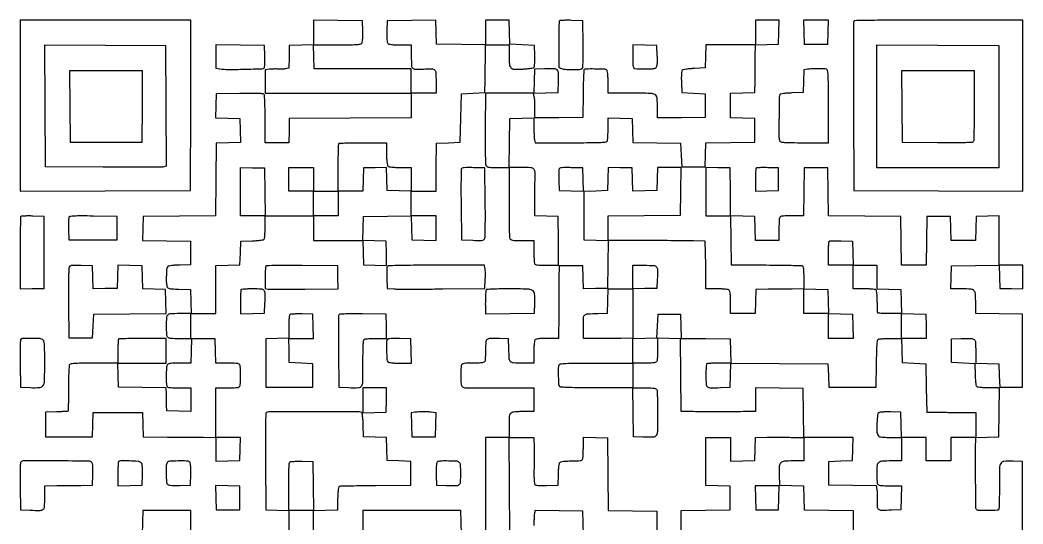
# Model space of a CAD drawing. Extents: x 179 to 1071, y 112 to 1107.
# Drawn here: x 179 to 1071, y 659 to 1107 of the extents above; entities that cross this region are included whole.
import ezdxf

# ---------------------------------------------------------------- set-up
doc = ezdxf.new("R2010")
doc.units = 0

msp = doc.modelspace()

# ---------------------------------------------------------------- linework, layer by layer
for points in [[(179, 1030.993714), (179, 954.987428), (254.75, 955.243714), (330.5, 955.5), (330.756286, 1031.25), (331.012572, 1107), (255.006286, 1107), (179, 1107)], [(876.216168, 1096.25), (876.5, 1085.5), (887, 1085.5), (897.5, 1085.5), (897.783832, 1096.25), (898.067663, 1107), (887, 1107), (875.932337, 1107)], [(223.235953, 1030.25), (223.5, 998.5), (255.5, 998.5), (287.5, 998.5), (287.764047, 1030.25), (288.028094, 1062), (255.5, 1062), (222.971906, 1062)], [(396.769888, 954.25), (397.039775, 933), (386.019888, 933), (375, 933), (375, 954.533832), (375, 976.067663), (385.75, 975.783832), (396.5, 975.5)], [(897.783492, 856.783492), (898.066984, 846.066984), (908.783492, 845.783492), (919.5, 845.5), (919.783832, 834.75), (920.067663, 824), (909.033832, 824), (898, 824), (898, 835), (898, 846), (887, 846), (876, 846), (876, 857.033832), (876, 868.067663), (886.75, 867.783832), (897.5, 867.5)], [(484, 768.965017), (484, 757.930034), (494.25, 758.215017), (504.5, 758.5), (504.783832, 769.25), (505.067663, 780), (494.533832, 780), (484, 780)], [(353.215822, 682.284178), (353.5, 671.5), (364, 671.5), (374.5, 671.5), (374.5, 682), (374.5, 692.5), (363.715822, 692.784178), (352.931643, 693.068357)], [(833.216168, 682.25), (833.5, 671.5), (843.5, 671.5), (853.5, 671.5), (853.783832, 682.25), (854.067663, 693), (843.5, 693), (832.932337, 693)]]:
    msp.add_lwpolyline(points, close=True)
for points in [[(440, 1096.053334), (440, 1085.067663), (429.25, 1084.783832), (418.5, 1084.5), (418.215811, 1074.321946), (417.931622, 1064.143892), (415.215811, 1063.642648, -0.026904), (413.894043, 1063.47157, -0.011663), (412.12277, 1063.380101, -0.011502), (410.23028, 1063.370134, -0.014987), (408.5, 1063.452745, 0.01596), (406.696239, 1063.535346, 0.009864), (404.573438, 1063.522861, 0.00989), (402.474578, 1063.427531, 0.017493), (400.75, 1063.254235), (397, 1062.744384), (397, 1052.372192), (397, 1042), (462, 1042), (527, 1042), (527, 1031.008612), (527, 1020.017225), (472.75, 1019.758612), (418.5, 1019.5), (418.216168, 1008.75), (417.932337, 998), (407.466168, 998), (397, 998), (396.984687, 1018.75, 0.003624), (396.920445, 1026.794267, 0.005518), (396.73694, 1033.777994, 0.002226), (396.487757, 1039.741765, 0.130565), (396.162796, 1040.77083, 0.230932), (395.095412, 1041.427241, 0.012869), (391.091209, 1041.714887, 0.012029), (384.928451, 1041.849994, 0.002701), (374.428109, 1041.77083), (353.5, 1041.5), (353.216515, 1030.784171), (352.93303, 1020.068343), (363.716515, 1019.784171), (374.5, 1019.5), (374.783485, 1008.784171), (375.06697, 998.068343), (364.283485, 997.784171), (353.5, 997.5), (353.236165, 965.263835), (352.97233, 933.02767), (320.736165, 932.763835), (288.5, 932.5), (288.216371, 921.769986), (287.932742, 911.039971), (309.216371, 910.769986), (330.5, 910.5), (330.5, 900), (330.5, 889.5), (321.054124, 889.209882, 0.009679), (317.346001, 889.024093, 0.013265), (314.020329, 888.704018, 0.009997), (311.288784, 888.312199, 0.133347), (310.373712, 887.89519, 0.200937), (309.513625, 886.249066, 0.010887), (309.13607, 880.274786, 0.017363), (309.096368, 874.275266, 0.054329), (309.64524, 870.28388, 0.138969), (310.357275, 869.044245, 0.136799), (311.617962, 868.353332, 0.046209), (314.098216, 868.011195, 0.004192), (320.349905, 867.78388), (330.5, 867.5), (330.783832, 856.75), (331.067663, 846), (320.650463, 846, 0.011662), (312.778173, 845.816363, 0.179701), (310.324435, 844.772417, 0.191928), (309.229013, 842.406997, 0.013613), (309.027309, 835, 0.013589), (309.228611, 827.594846, 0.191575), (310.322049, 825.228901, 0.179999), (312.771617, 824.184186, 0.011737), (320.616631, 824), (331, 824), (331, 835), (331, 846), (342, 846), (353, 846), (353, 867.466168), (353, 888.932337), (363.75, 889.216168), (374.5, 889.5), (375, 900), (375.5, 910.5), (385.464966, 910.788805, 0.00836), (389.800174, 910.987032, 0.019108), (393.055937, 911.315749, 0.01918), (395.411, 911.737468, 0.199883), (396.199653, 912.288805, 0.117226), (396.504905, 913.172107, 0.006962), (396.747767, 916.008274, 0.010173), (396.922789, 919.426877, 0.007309), (396.984687, 923.25), (397, 933), (418.5, 933), (440, 933), (440, 922), (440, 911), (461.966168, 911), (483.932337, 911), (484.216168, 900.25), (484.5, 889.5), (494.78419, 889.214639), (505.068381, 888.929279), (504.78419, 899.714639), (504.5, 910.5), (494.216527, 910.785353), (483.933054, 911.070705), (484.216527, 921.785353), (484.5, 932.5), (505.715968, 932.769789), (526.931935, 933.039577), (527.215968, 922.269789), (527.5, 911.5), (538.25, 911.216168), (549, 910.932337), (549, 921.966168), (549, 933), (538, 933), (527, 933), (527, 944), (527, 955), (537.980112, 955), (548.960225, 955), (549.230112, 976.25), (549.5, 997.5), (560, 998), (570.5, 998.5), (571, 1020), (571.5, 1041.5), (582, 1042), (592.5, 1042.5), (592.652492, 1053.5, 0.000324), (592.717978, 1058.45558, 0.0002), (592.788832, 1064.279687, 0.000201), (592.8542, 1070.032594, 0.000362), (592.902492, 1074.75), (593, 1085), (603.5, 1085), (614, 1085), (614, 1075.571429, 0.017153), (614.274666, 1067.56721, 0.182957), (615.609875, 1064.659806, 0.190438), (618.508868, 1063.427293, 0.018832), (626.221967, 1063.52008, 0.009657), (630.160922, 1063.792311, 0.020526), (633.190282, 1064.186401, 0.021205), (635.399639, 1064.663814, 0.184817), (636.201867, 1065.237414, 0.123832), (636.519232, 1066.139898, 0.009142), (636.71299, 1068.772865, 0.012269), (636.810682, 1071.960642, 0.008986), (636.768663, 1075.5), (636.5, 1084.5), (625.5, 1085), (614.5, 1085.5), (614.216168, 1096.25), (613.932337, 1107), (603.466168, 1107), (593, 1107), (593, 1095.980498), (593, 1084.960995), (571.25, 1085.230498), (549.5, 1085.5), (549.215971, 1096.269408), (548.931943, 1107.038815), (527.215971, 1106.769408), (505.5, 1106.5), (505.211141, 1097.149285, 0.009044), (505.15859, 1093.042317, 0.018924), (505.296386, 1089.849829, 0.020746), (505.587315, 1087.486141, 0.132968), (506.083586, 1086.399285, 0.154085), (507.124417, 1085.728754, 0.035127), (509.205854, 1085.314808, 0.024181), (512.346734, 1085.070162, 0.007345), (517.122445, 1085), (527, 1085), (527, 1074.616631, 0.011437), (527.180377, 1066.73228, 0.183493), (528.221517, 1064.32826, 0.201455), (530.555518, 1063.337162, 0.014178), (537.801517, 1063.513862, -0.013725), (545.309193, 1063.703742, -0.197464), (547.725544, 1062.704629, -0.187206), (548.808668, 1060.270625, -0.01214), (549, 1052.391592), (549, 1042), (538, 1042), (527, 1042), (527, 1052.827108), (527, 1063.654215), (483.75, 1063.71578), (440.5, 1063.777346), (440.216168, 1074.388673), (439.932337, 1085), (460.843724, 1085, 0.00261), (471.72827, 1085.056821, 0.013218), (477.794432, 1085.280612, 0.017933), (481.578855, 1085.657152, 0.187927), (482.916414, 1086.399285, 0.132968), (483.412685, 1087.486141, 0.020746), (483.703614, 1089.849829, 0.018924), (483.84141, 1093.042317, 0.009044), (483.788859, 1097.149285), (483.5, 1106.5), (461.75, 1106.769502), (440, 1107.039005)], [(833, 1096), (833, 1085), (811.034983, 1085), (789.069966, 1085), (788.784983, 1074.75), (788.5, 1064.5), (778.795366, 1064, 0.009872), (774.998785, 1063.72915, 0.01383), (771.622745, 1063.326791, 0.010099), (768.859244, 1062.862439, 0.151354), (768.005718, 1062.410352, 0.161707), (767.553235, 1061.503079, 0.016598), (767.28949, 1059.088478, 0.01752), (767.16002, 1055.89883, 0.009076), (767.210352, 1051.910352), (767.5, 1042.5), (778, 1042), (788.5, 1041.5), (788.5, 1031), (788.5, 1020.5), (767.25, 1020.230112), (746, 1019.960225), (746, 1029.045854, 0.02273), (745.60004, 1037.839391, 0.246733), (743.731647, 1040.724361, 0.124246), (739.578115, 1041.851831, 0.004459), (722.964816, 1042), (702, 1042), (702, 1051.877555, 0.007922), (701.928948, 1056.361945, 0.020737), (701.693561, 1059.573843, 0.024414), (701.323363, 1061.818648, 0.175179), (700.75, 1062.735009, 0.158843), (699.279205, 1063.271565, 0.003576), (691.68439, 1063.481219, 0.007484), (684.461557, 1063.520778, 0.0462), (680.769888, 1063.143567, 0.344016), (680.46906, 1062.796373, 0.001148), (680.174966, 1056.799985, 0.005292), (679.925888, 1049.908007, 0.00321), (679.769888, 1041.75), (679.5, 1020.5), (658.25, 1020.230112), (637, 1019.960225), (637, 1027.855112, 0.006985), (636.954608, 1031.104292, 0.007065), (636.818464, 1034.338556, 0.006913), (636.621298, 1037.149562, 0.028393), (636.382006, 1038.839971), (635.764011, 1041.929943), (646.632006, 1042.214971), (657.5, 1042.5), (657.78412, 1052.671783, 0.011698), (657.819555, 1060.492905, 0.208471), (656.793303, 1062.731073, 0.180451), (654.389952, 1063.670889, 0.008401), (645.5, 1063.661118), (636.5, 1063.5), (636.216168, 1052.75), (635.932337, 1042), (614.494455, 1042), (593.056573, 1042), (592.778286, 1011.25, 0.002261), (592.724186, 999.303204, 0.003388), (592.794789, 988.871875, 0.001418), (592.940908, 979.952179, 0.073281), (593.225249, 978.25, 0.125713), (594.018191, 976.990653, 0.138991), (595.290443, 976.324198, 0.047492), (597.727601, 976.051541, 0.004125), (603.975249, 976), (614, 976), (614.055737, 965.25, -0.001279), (614.070132, 959.7704, -0.00043), (614.063816, 951.772259, -0.000427), (614.041661, 942.923235, -0.000489), (614.004973, 934.464075, 0.0031), (614.011874, 926.662425, 0.004564), (614.122972, 919.810193, 0.002203), (614.295972, 913.996098, 0.083255), (614.556225, 912.714075, 0.186987), (615.371454, 911.814248, 0.077932), (616.957918, 911.307053, 0.033496), (619.819265, 911.05773, 0.004987), (625.606989, 911), (636, 911), (636, 901.581787, 0.005951), (636.044305, 897.859224, 0.007831), (636.178303, 894.465525, 0.005915), (636.367894, 891.638111, 0.07203), (636.606989, 890.581787, 0.205372), (637.399052, 889.767428, 0.062982), (639.0895, 889.302552, 0.030315), (642.047791, 889.059548, 0.005337), (647.626491, 889), (658.039005, 889), (657.769502, 910.75), (657.5, 932.5), (647.25, 932.784983), (637, 933.069966), (636.855698, 942.784983, -0.003189), (636.818272, 947.201749, -0.001884), (636.827096, 952.475216, -0.001885), (636.875596, 957.740657, -0.003232), (636.960967, 962.130647, 0.009727), (637.022804, 971.709177, 0.177385), (635.953471, 974.51503, 0.203281), (633.376464, 975.774097, 0.013344), (624.91311, 976), (613.960995, 976), (614.230498, 997.75), (614.5, 1019.5), (625.25, 1019.783832), (636, 1020.067663), (636.013655, 1011.283832, 0.006226), (636.063072, 1007.755838, 0.007343), (636.200423, 1004.419313, 0.006519), (636.394183, 1001.610169, 0.045014), (636.630286, 1000.25), (637.233263, 998), (669.009643, 998, 0.001271), (687.33481, 998.046596, 0.010931), (695.520404, 998.26722, 0.017022), (700.201649, 998.655944, 0.278777), (701.393011, 999.581787, 0.0721), (701.632128, 1000.638889, 0.005887), (701.821697, 1003.475463, 0.007809), (701.955696, 1006.880092, 0.00593), (702, 1010.615619), (702, 1020.067663), (712.75, 1019.783832), (723.5, 1019.5), (723.783631, 1008.76979), (724.067262, 998.03958), (745.283631, 997.76979), (766.5, 997.5), (767, 987), (767.5, 976.5), (778, 976.5), (788.5, 976.5), (788.783635, 987.230591), (789.06727, 997.961183), (810.783635, 998.230591), (832.5, 998.5), (832.5, 1009), (832.5, 1019.5), (821.75, 1019.783832), (811, 1020.067663), (811, 1031), (811, 1041.932337), (821.75, 1042.216168), (832.5, 1042.5), (832.703106, 1053, 0.001197), (832.784366, 1057.794699, 0.000692), (832.860325, 1063.563161, 0.000691), (832.920537, 1069.352057, 0.00116), (832.953106, 1074.215017), (833, 1084.930034), (843.25, 1085.215017), (853.5, 1085.5), (853.783832, 1096.25), (854.067663, 1107), (843.533832, 1107), (833, 1107)], [(658.620026, 1106.194205, 0.131462), (658.401069, 1105.466184, 0.001155), (658.235584, 1099.64431, 0.003905), (658.11268, 1092.928334, 0.002498), (658.069806, 1085.123999), (658.059743, 1064.927784), (660.594971, 1063.963892, 0.07563), (663.883436, 1063.254905, 0.013602), (670.16317, 1063.040228, 0.010708), (676.495779, 1063.131709, 0.133198), (678.77083, 1063.837204, 0.230932), (679.427241, 1064.904588, 0.012869), (679.714887, 1068.908791, 0.012029), (679.849994, 1075.071549, 0.002701), (679.77083, 1085.571891), (679.5, 1106.5), (669.330091, 1106.784099, 0.008166), (665.393338, 1106.829756, 0.012573), (661.988922, 1106.728008, 0.006967), (659.173442, 1106.533552, 0.237925)], [(920.460009, 1105.75, 0.090591), (920.266358, 1104.709509, 0.000109), (920.198937, 1082.982812, 0.000984), (920.176611, 1058.652573, 0.000605), (920.241394, 1030), (920.5, 955.5), (995.75, 955.243674), (1071, 954.987348), (1071, 1030.993674), (1071, 1107), (995.968615, 1107, 0.000668), (957.448289, 1106.948566, 0.003471), (936.19131, 1106.744245, 0.001205), (921.475143, 1106.465155, 0.305157)], [(308.758677, 1030.77123), (309.017354, 977.04246), (306.758677, 976.494347, -0.057902), (304.987826, 976.276519, -0.000418), (290.035361, 976.188577, -0.001589), (272.903102, 976.156579, -0.001017), (253, 976.223117), (201.5, 976.5), (201.241383, 1030.758691), (200.982767, 1085.017383), (254.741383, 1084.758691), (308.5, 1084.5)], [(353, 1074.6074), (353, 1064.175796), (356.75, 1063.658372, 0.034604), (364.141096, 1063.155497, 0.00562), (378.536863, 1063.33528, 0.001816), (394.071377, 1063.760416, 0.190821), (395.989234, 1064.589648, 0.16183), (396.445358, 1065.49948, 0.016938), (396.710654, 1067.902486, 0.017679), (396.840463, 1071.087865, 0.009037), (396.789648, 1075.089648), (396.5, 1084.5), (374.75, 1084.769502), (353, 1085.039005)], [(724, 1074.533832, 0.004181), (724.050959, 1068.439844, 0.03667), (724.293541, 1065.752728, 0.10918), (724.820916, 1064.435558, 0.235239), (725.75, 1063.9154, 0.004958), (734.255753, 1063.588715, 0.018776), (739.578882, 1063.637026, 0.026655), (743.053097, 1063.985326, 0.159375), (744.654562, 1064.797419, 0.129197), (745.324709, 1065.945311, 0.041201), (745.699636, 1067.904304, 0.026679), (745.856625, 1070.841368, 0.007835), (745.786103, 1075.357531), (745.5, 1084.5), (734.75, 1084.783832), (724, 1085.067663)], [(1049.5, 1030), (1049.5, 975.5), (995.211905, 975.5), (940.92381, 975.5), (940.942857, 1025.75, -0.000032), (940.951538, 1045.331386, -0.000047), (940.961905, 1062.563467, -0.000022), (940.972765, 1077.239555, -0.00086), (940.980952, 1080.508612), (941, 1085.017225), (995.25, 1084.758612), (1049.5, 1084.5)], [(879.284312, 1063.287306), (876.068624, 1062.878401), (875.784312, 1052.689201), (875.5, 1042.5), (865.535034, 1042.211195, 0.00836), (861.199826, 1042.012968, 0.019108), (857.944063, 1041.684251, 0.01918), (855.589, 1041.262532, 0.199883), (854.800347, 1040.711195, 0.14012), (854.156905, 1038.536674, 0.001141), (854.030814, 1020.480041, 0.001635), (854.005543, 1002.811315, 0.091395), (854.606989, 999.581787, 0.258697), (855.662537, 998.696146, 0.030015), (858.835307, 998.275578, 0.015901), (864.485827, 998.049566, 0.002045), (876.606989, 998), (898, 998), (898, 1030.432612, 0.001076), (897.957485, 1050.180203, 0.012218), (897.733071, 1057.986311, 0.025505), (897.296597, 1062.160987, 0.30003), (896.25, 1063.31149, 0.055737), (893.842627, 1063.646638, 0.007099), (888.60415, 1063.713547, 0.008942), (883.211298, 1063.609399, 0.022325)], [(963.235953, 1030.25), (963.5, 998.5), (994.93202, 998.235498, 0.001697), (1010.901959, 998.155315, 0.00816), (1019.995146, 998.288929, 0.006635), (1026.009704, 998.555446, 0.241447), (1027.166708, 999.235498, 0.134731), (1027.492293, 1000.296498, 0.001088), (1027.738089, 1009.161365, 0.003824), (1027.920853, 1019.372002, 0.002438), (1027.984687, 1031.25), (1028, 1062), (995.485953, 1062), (962.971906, 1062)], [(505, 988.2, 0.008695), (505.074295, 983.928253, 0.018472), (505.311224, 980.630442, 0.019349), (505.671932, 978.200304, 0.150969), (506.2, 977.2, 0.150969), (507.200304, 976.671932, 0.019349), (509.630442, 976.311224, 0.018472), (512.928253, 976.074295, 0.008695), (517.2, 976), (527, 976), (527, 965.466168), (527, 954.932337), (516.25, 955.216168), (505.5, 955.5), (505.214635, 965.784593), (504.92927, 976.069185), (494.714635, 975.784593), (484.5, 975.5), (484.215017, 965.25), (483.930034, 955), (472.965017, 955), (462, 955), (462, 944), (462, 933), (451, 933), (440, 933), (440, 944), (440, 955), (429, 955), (418, 955), (418, 965.5), (418, 976), (429, 976), (440, 976), (440, 965.5), (440, 955), (451, 955), (462, 955), (462, 975.833333, -0.002993), (462.048097, 983.867578, -0.004756), (462.195833, 990.742708, -0.001277), (462.396201, 996.712325, -0.189545), (462.666667, 997.333333, -0.189545), (463.287675, 997.603799, -0.001277), (469.257292, 997.804167, -0.004756), (476.132422, 997.951903, -0.002993), (484.166667, 998), (505, 998)], [(571.467316, 974.775423, 0.089413), (571.270021, 973.738689, 0.000629), (571.194155, 964.757489, 0.002401), (571.169587, 954.462516, 0.001532), (571.235201, 942.490243), (571.5, 911.5), (581.722245, 911.215323, 0.003545), (588.277094, 911.07928, 0.049334), (590.631067, 911.279675, 0.161497), (591.80777, 911.928238, 0.127972), (592.498038, 913.215323, 0.056205), (592.713242, 914.922245, 0.00113), (592.807968, 923.641376, 0.002664), (592.841365, 933.838289, 0.001785), (592.775793, 945.5), (592.5, 975.5), (582.232115, 975.785181, 0.0061), (577.194344, 975.863611, 0.024229), (574.104597, 975.72423, 0.036776), (572.174504, 975.398781, 0.24573)], [(658.44069, 974.706038, 0.08044), (658.24673, 973.777249, 0.005694), (658.156546, 971.121982, 0.007919), (658.135127, 967.937236, 0.005886), (658.208575, 964.420857), (658.5, 955.5), (669.285361, 955.21581), (680.070721, 954.931619), (679.785361, 965.21581), (679.5, 975.5), (669.232115, 975.785181, 0.005806), (664.041094, 975.869045, 0.026058), (661.006728, 975.724611, 0.044386), (659.172066, 975.374845, 0.236067)], [(833.700461, 975.367127, 0.176293), (833.420705, 974.767292, 0.005304), (833.20576, 971.973609, 0.009923), (833.050759, 968.630702, 0.006622), (833, 964.79835), (833, 954.930034), (843.25, 955.215017), (853.5, 955.5), (853.5, 965.5), (853.5, 975.5), (843.950461, 975.783794, 0.007041), (840.240283, 975.841782, 0.010544), (837.000338, 975.778463, 0.005798), (834.297812, 975.637197, 0.182377)], [(179.699448, 932.366114, 0.19269), (179.414302, 931.700394, 0.000624), (179.205463, 922.51115, 0.003314), (179.0504, 912.066836, 0.002054), (179, 899.799502), (179, 867.932337), (189.75, 868.216168), (200.5, 868.5), (200.5, 900.5), (200.5, 932.5), (190.449448, 932.782781, 0.006672), (186.547259, 932.840477, 0.010046), (183.145783, 932.777033, 0.005301), (180.300668, 932.636532, 0.183378)], [(222.436432, 931.69494, 0.081377), (222.244472, 930.767103, 0.005152), (222.157067, 927.976464, 0.007464), (222.136743, 924.63317, 0.005474), (222.210159, 920.924983), (222.5, 911.5), (244, 911.5), (265.5, 911.5), (265.5, 922), (265.5, 932.5), (244.226273, 932.769957, 0.002397), (233.096014, 932.857837, 0.0131), (227.0794, 932.718847, 0.01632), (223.363561, 932.413716, 0.279403)], [(222.497756, 886.784677, 0.056631), (222.280977, 885.077478, 0.00114), (222.186091, 876.358624, 0.002685), (222.153122, 866.161711, 0.001799), (222.22, 854.5), (222.5, 824.5), (233, 824.5), (243.5, 824.5), (244, 835), (244.5, 845.5), (276.783691, 845.763898), (309.067381, 846.027795), (308.783691, 856.763898), (308.5, 867.5), (298.284601, 867.784601), (288.069202, 868.069202), (287.784601, 878.284601), (287.5, 888.5), (276.785353, 888.783473), (266.070705, 889.066946), (265.785353, 878.783473), (265.5, 868.5), (254.785353, 868.216527), (244.070705, 867.933054), (243.785353, 878.216527), (243.5, 888.5), (233.277755, 888.784677, 0.003548), (226.72386, 888.920655, 0.049313), (224.368727, 888.720228, 0.161213), (223.190428, 888.071741, 0.127829)], [(397.680468, 888.347135, 0.176636), (397.408607, 887.763213, 0.005184), (397.199888, 885.011353, 0.009802), (397.049305, 881.720861, 0.006532), (397, 877.946833), (397, 868.226999), (399.75, 867.863499, 0.031356), (401.742897, 867.726316, 0.000861), (410.441432, 867.688796, 0.001775), (420.67272, 867.698608, 0.001216), (432.284661, 867.779212), (462.069321, 868.058424), (461.784661, 878.279212), (461.5, 888.5), (429.930468, 888.763802, 0.002034), (417.778546, 888.815907, 0.003285), (407.434599, 888.750224, 0.000608), (398.328722, 888.621499, 0.194926)], [(505.42719, 887.670857, 0.080952), (505.238236, 886.761419, 0.005495), (505.152581, 884.111648, 0.007759), (505.13413, 880.934715, 0.005737), (505.208575, 877.420857), (505.5, 868.5), (511.5, 868, 0.019453), (515.478895, 867.823855, 0.001335), (526.753125, 867.79375, 0.001904), (540.199311, 867.84496, 0.001429), (555, 868), (592.5, 868.5), (592.796504, 876.496645, 0.00737), (592.868543, 879.723436, 0.008456), (592.839778, 882.806198, 0.007738), (592.730902, 885.414471, 0.047213), (592.527452, 886.746645), (591.961896, 889), (548.949563, 889, 0.001122), (526.250405, 888.949046, 0.00651), (514.273366, 888.73931, 0.004586), (506.475143, 888.429542, 0.297192)], [(375.666667, 867.333333, 0.178637), (375.399783, 866.754242, 0.004491), (375.195833, 863.817145, 0.009085), (375.048275, 860.320751, 0.006002), (375, 856.299502), (375, 845.932337), (385.75, 846.216168), (396.5, 846.5), (396.795054, 855, 0.009626), (396.932798, 863.916466, 0.172284), (395.978172, 866.572651, 0.209042), (393.626, 867.774609, 0.015066), (386.147615, 868, 0.006339), (382.338339, 867.951706, 0.009542), (379.020445, 867.804167, 0.004928), (376.241287, 867.599873, 0.177367)], [(593.662126, 867.25, 0.120703), (593.275476, 866.025898, 0.004536), (593.001193, 861.187603, 0.008744), (592.841384, 855.874428, 0.009648), (592.875921, 850.730498), (593, 845.960995), (614.75, 846.230498), (636.5, 846.5), (636.786103, 855.642469, 0.028956), (636.569879, 863.765605, 0.25257), (634.661217, 866.6833, 0.119784), (630.289275, 867.838256, 0.004961), (613.987588, 868, 0.003533), (606.337457, 867.945945, 0.005688), (599.820793, 867.779688, 0.001513), (594.177092, 867.55434, 0.250467)], [(419.25, 845.355184, 0.242372), (418.655435, 844.648917, 0.027512), (418.292668, 842.52481, 0.021805), (418.06542, 839.308621, 0.006734), (418, 834.45165), (418, 824.069966), (407.75, 823.784983), (397.5, 823.5), (397.5, 802), (397.5, 780.5), (418.5, 780.5), (439.5, 780.5), (439.5, 791), (439.5, 801.5), (429, 802), (418.5, 802.5), (418.216168, 813.25), (417.932337, 824), (429, 824), (440.067663, 824), (439.783832, 834.75), (439.5, 845.5), (430, 845.688517, 0.005334), (426.26986, 845.722736, 0.007376), (422.923437, 845.668364, 0.004885), (420.128197, 845.554344, 0.086451)], [(462.452969, 844.738035, 0.089603), (462.261364, 843.729132, 0.000577), (462.190181, 834.600259, 0.002299), (462.168808, 824.152335, 0.001462), (462.235416, 811.990803), (462.5, 780.5), (471, 780.204946, 0.01687), (480.188266, 780.196116, 0.254922), (482.846127, 781.760507, 0.132003), (483.879248, 785.392809, 0.003655), (484, 801.912063, -0.002108), (484.049795, 813.723312, -0.01627), (484.276214, 819.246972, -0.030988), (484.698652, 822.346433, -0.2572), (485.581787, 823.393011, -0.071023), (486.627025, 823.631801, -0.006308), (489.328588, 823.821697, -0.008136), (492.571673, 823.955671, -0.006254), (496.115619, 824), (505.067663, 824), (504.783832, 834.75), (504.5, 845.5), (483.717553, 845.747232, 0.002675), (473.306294, 845.815389, 0.012156), (467.244576, 845.675258, 0.012327), (463.311263, 845.39127, 0.284217)], [(179.447199, 822.723, 0.088003), (179.255956, 821.733152, 0.001312), (179.180843, 815.807175, 0.003516), (179.16003, 808.911562, 0.002311), (179.228584, 800.973), (179.5, 780.5), (188.243181, 780.211167, 0.023934), (196.756413, 780.337469, 0.250241), (199.629754, 782.111421, 0.12758), (200.774465, 786.192033, 0.004927), (200.930233, 802, 0.001896), (200.883957, 814.202395, 0.020675), (200.643724, 819.108412, 0.056403), (200.111667, 821.693831, 0.193294), (199.030858, 822.983485, 0.111737), (195.709294, 823.89863, 0.0149), (188.392804, 824.019344, 0.009694), (180.894254, 823.774153, 0.296322)], [(266.628854, 823.295521, 0.17984), (266.376789, 822.745211, 0.004086), (266.184726, 819.815976, 0.008644), (266.04552, 816.338977, 0.005682), (266, 812.333333), (266, 802), (245.122445, 802, 0.002775), (234.603142, 801.941626, 0.012267), (228.413624, 801.720993, 0.014305), (224.413883, 801.364995, 0.1925), (223.146254, 800.676226, 0.154848), (222.64104, 799.431141, 0.006574), (222.328176, 794.629337, 0.009197), (222.113351, 788.22325, 0.003782), (222.047619, 779.533368, -0.001956), (222.017775, 771.905396, -0.003161), (221.925938, 765.414461, -0.000568), (221.802347, 759.695189, -0.193008), (221.633387, 759.300054, -0.18148), (221.255996, 759.128641, -0.002066), (218.444585, 758.950835, -0.006017), (215.168659, 758.796776, -0.003849), (211.359578, 758.692911), (201.5, 758.5), (201.5, 747.5), (201.5, 736.5), (222.5, 736.5), (243.5, 736.5), (243.783832, 747.25), (244.067663, 758), (266, 758), (287.932337, 758), (288.216168, 747.25), (288.5, 736.5), (310, 736.289091, 0.00027), (319.019799, 736.205478, 0.000244), (328.342187, 736.128653, 0.000245), (336.688123, 736.068039, 0.000784), (342.25, 736.039091), (353, 736), (353, 725.466168), (353, 714.932337), (363.75, 715.216168), (374.5, 715.5), (374.784983, 725.75), (375.069966, 736), (364.034983, 736), (353, 736), (353, 758), (353, 780), (362.418213, 780, 0.005951), (366.140776, 780.044305, 0.007831), (369.534475, 780.178303, 0.005915), (372.361889, 780.367894, 0.07203), (373.418213, 780.606989, 0.293407), (374.908548, 782.635663, 0.015702), (375.17128, 791, 0.015702), (374.908548, 799.364337, 0.293407), (373.418213, 801.393011, 0.07196), (372.36267, 801.632085, 0.005942), (369.544413, 801.821697, 0.007852), (366.161644, 801.955693, 0.005972), (362.452044, 802), (353.067663, 802), (352.783832, 812.75), (352.5, 823.5), (342, 823.5), (331.5, 823.5), (331.216168, 812.75), (330.932337, 802), (320.5828, 802, 0.013006), (312.694238, 801.794773, 0.196913), (310.266387, 800.649204, 0.176581), (309.203904, 798.075541, 0.010071), (309.013655, 789.356989, 0.00766), (309.071521, 785.115935, 0.037109), (309.319308, 782.722219, 0.073747), (309.79184, 781.317789, 0.185226), (310.581787, 780.606989, 0.07203), (311.638111, 780.367894, 0.005915), (314.465525, 780.178303, 0.007831), (317.859224, 780.044305, 0.005951), (321.581787, 780), (331, 780), (331, 769.466168), (331, 758.932337), (320.25, 759.216168), (309.5, 759.5), (309.395178, 764.5, 0.000554), (309.344589, 766.791926, 0.000314), (309.278501, 769.567595, 0.000313), (309.208382, 772.365113, 0.000516), (309.145178, 774.730112), (309, 779.960225), (287.75, 780.230112), (266.5, 780.5), (266.216168, 791.25), (265.932337, 802), (287.466168, 802), (309, 802), (309, 812.971221), (309, 823.942442), (288.128854, 823.933408, 0.002817), (280.082717, 823.884587, 0.00449), (273.203881, 823.742302, 0.00114), (267.216999, 823.551013, 0.190034)], [(505.699448, 823.366114, 0.198202), (504.909984, 821.467526, 0.006888), (505.000093, 813.306628, 0.00717), (505.318593, 805.176651, 0.185045), (506.2, 803.2, 0.151095), (507.201559, 802.671586, 0.019308), (509.637701, 802.311014, 0.018432), (512.945271, 802.074219, 0.008652), (517.233832, 802), (527.067663, 802), (526.783832, 812.75), (526.5, 823.5), (516.449448, 823.782781, 0.006672), (512.547259, 823.840477, 0.010046), (509.145783, 823.777033, 0.005301), (506.300668, 823.636532, 0.183378)], [(789.666667, 801.333333, 0.177367), (789.400127, 800.758713, 0.004928), (789.195833, 797.979555, 0.009542), (789.048294, 794.661661, 0.006339), (789, 790.852385, 0.015066), (789.225391, 783.374, 0.209042), (790.427349, 781.021828, 0.172284), (793.083534, 780.067202, 0.009626), (802, 780.204946), (810.5, 780.5), (810.783832, 791.25), (811.067663, 802), (800.700498, 802, 0.006002), (796.679249, 801.951725, 0.009085), (793.182855, 801.804167, 0.004491), (790.245758, 801.600217, 0.178637)], [(530.216836, 758.274131), (526.933672, 757.868336), (527.216836, 747.184168), (527.5, 736.5), (538, 736.5), (548.5, 736.5), (548.782408, 747.109634), (549.064816, 757.719268), (544.392837, 758.359634, 0.015814), (540.927076, 758.723447, 0.019751), (537.693672, 758.831697, 0.018316), (534.272065, 758.685645, 0.010922)], [(942.91633, 757.948404, 0.232323), (941.680518, 755.980467, 0.013717), (941.124495, 748.750659, 0.017981), (941.028586, 741.575027, 0.11774), (941.937373, 738.117019, 0.118317), (942.96871, 736.957451, 0.105481), (944.457492, 736.33127, 0.0422), (947.089963, 736.057555, 0.004814), (953.067935, 736), (963.065502, 736), (962.782751, 747.25), (962.5, 758.5), (953.41633, 758.661814, 0.009169), (949.833901, 758.659932, 0.012245), (946.58494, 758.518998, 0.009518), (943.900535, 758.285203, 0.112371)], [(179.430761, 713.680161, 0.088266), (179.245848, 712.720388, 0.001235), (179.176015, 706.794591, 0.003409), (179.158831, 699.908569, 0.002233), (179.228584, 691.973), (179.5, 671.5), (188, 671.204946, 0.009927), (196.965089, 671.071849, 0.179688), (199.602972, 672.066531, 0.203196), (200.788355, 674.49751, 0.01319), (201, 682.519052), (201, 693), (211.75, 693.046894, 0.001159), (216.626468, 693.079466, 0.000692), (222.426562, 693.139675, 0.000693), (228.202902, 693.215634, 0.001202), (233, 693.296894), (243.5, 693.5), (243.788859, 702.850715, 0.009326), (243.837673, 706.84161, 0.01757), (243.703844, 710.060124, 0.017552), (243.42947, 712.504155, 0.137311), (242.967503, 713.539157, 0.221137), (240.15291, 714.873864, 0.001329), (210.884098, 715.016607, 0.001099), (181.371429, 715.017219, 0.309942)], [(266.666667, 714.333333, 0.178637), (266.399783, 713.754242, 0.004491), (266.195833, 710.817145, 0.009085), (266.048275, 707.320751, 0.006002), (266, 703.299502), (266, 692.932337), (276.75, 693.216168), (287.5, 693.5), (287.790619, 702.983715, 0.005986), (287.888454, 708.225554, 0.035003), (287.714161, 710.975897, 0.072737), (287.239248, 712.636939, 0.12965), (286.349489, 713.733715, 0.14198), (283.909321, 714.6225, 0.009192), (276.290112, 714.9949, 0.007587), (268.549671, 715.113183, 0.19894)], [(310.2, 713.8, 0.186516), (309.092457, 711.297106, 0.01448), (308.951839, 703.838575, 0.013873), (309.234832, 696.365601, 0.20596), (310.399285, 694.083586, 0.132968), (311.486141, 693.587315, 0.020746), (313.849829, 693.296386, 0.018924), (317.042317, 693.15859, 0.009044), (321.149285, 693.211141), (330.5, 693.5), (330.788231, 703.417355, 0.006827), (330.861823, 708.195195, 0.023663), (330.721018, 711.282937, 0.033714), (330.395734, 713.294865, 0.19692), (329.788231, 714.152042, 0.135963), (327.14717, 714.954873, 0.010702), (319.734599, 714.980317, 0.009077), (312.237199, 714.709362, 0.184843)], [(439.769502, 692.75), (440.039005, 671), (429.019502, 671), (418, 671), (418, 692.416667, -0.002696), (418.057059, 703.000019, -0.011534), (418.270683, 709.308635, -0.010813), (418.598688, 713.476262, -0.275452), (419.25, 714.355184, -0.086451), (420.128197, 714.554344, -0.004885), (422.923437, 714.668364, -0.007376), (426.26986, 714.722736, -0.005334), (430, 714.688517), (439.5, 714.5)], [(549.473998, 712.75, 0.047969), (549.270341, 711.400533, 0.007225), (549.16227, 708.664062, 0.008052), (549.13333, 705.419301, 0.006878), (549.204946, 702), (549.5, 693.5), (558, 693.204946, 0.009648), (566.920391, 693.06753, 0.172853), (569.575046, 694.025184, 0.208603), (570.775711, 696.383312, 0.014911), (571, 703.902421, 0.014402), (570.784007, 711.399485, 0.201888), (569.621447, 713.769592, 0.170604), (567.024505, 714.802014, 0.009696), (558.269052, 714.986345, 0.005451), (553.222716, 714.9397, 0.057275), (551.179337, 714.663048, 0.156064), (550.11394, 713.997136, 0.114722)]]:
    msp.add_lwpolyline(points, format="xyb", close=True)
for points in [[(1070.5, 627.5), (1070.5, 671), (1070.5, 714.5), (1062.259538, 714.790288, 0.026313), (1054.133781, 714.648876, 0.25307), (1051.313163, 712.857824, 0.123153), (1050.196776, 708.731782, 0.004835), (1050.046521, 692.921211, -0.002724), (1050.005599, 685.1751, -0.004235), (1049.877338, 678.496392, -0.001353), (1049.702008, 672.72652, -0.130862), (1049.465907, 671.944837, -0.253673), (1048.048308, 671.132502, -0.005125), (1039.517384, 671.019517, -0.005108), (1030.984073, 671.081146, -0.255284), (1029.570909, 671.885267, -0.135808), (1029.207819, 673.131003, -0.00046), (1029.004745, 689.088568, -0.002583), (1028.888857, 706.541809, -0.00195), (1028.935375, 725.715017), (1029, 735.930034), (1039.25, 736.215017), (1049.5, 736.5), (1049.769502, 758.25), (1050.039005, 780), (1040.769502, 780.015313, -0.007682), (1037.13054, 780.077239, -0.010596), (1033.867128, 780.252233, -0.007481), (1031.16344, 780.495474, -0.115873), (1030.288805, 780.800347, -0.199883), (1029.737468, 781.589, -0.01918), (1029.315749, 783.944063, -0.019108), (1028.987032, 787.199826, -0.00836), (1028.788805, 791.535034), (1028.5, 801.5), (1018, 802), (1007.5, 802.5), (1007.5, 813), (1007.5, 823.5), (1016, 823.795054, -0.009911), (1024.962726, 823.92841, -0.179309), (1027.601462, 822.935814, -0.203503), (1028.787682, 820.508945, -0.013279), (1029, 812.515931), (1029, 802.069966), (1039.25, 801.784983), (1049.5, 801.5), (1050, 791), (1050.5, 780.5), (1060.5, 780.5), (1070.5, 780.5), (1070.5, 813), (1070.5, 845.5), (1049.75, 845.770288), (1029, 846.040577), (1029, 855.08603, 0.01457), (1028.755583, 863.471781, 0.175097), (1027.501707, 866.396964, 0.189449), (1024.711466, 867.726606, 0.017561), (1016.929833, 868), (1006.930034, 868), (1007.215017, 878.25), (1007.5, 888.5), (1028.714798, 888.769785), (1049.929597, 889.03957), (1050.214798, 878.769785), (1050.5, 868.5), (1060.75, 868.215017), (1071, 867.930034), (1071, 878.465017), (1071, 889), (1060.5, 889), (1050, 889), (1050, 911.034983), (1050, 933.069966), (1039.75, 932.784983), (1029.5, 932.5), (1029.216168, 921.75), (1028.932337, 911), (1018, 911), (1007.067663, 911), (1006.783832, 921.75), (1006.5, 932.5), (996, 932.5), (985.5, 932.5), (985.230498, 910.75), (984.960995, 889), (974, 889), (963.039005, 889), (962.769502, 910.75), (962.5, 932.5), (930.269847, 932.763827), (898.039695, 933.027654), (897.769847, 954.263827), (897.5, 975.5), (887, 975.5), (876.5, 975.5), (876.230112, 954.25), (875.960225, 933), (866.5619, 933, 0.005963), (862.846957, 932.955694, 0.007843), (859.459683, 932.821697, 0.005931), (856.637653, 932.632094, 0.071989), (855.581787, 932.393011, 0.205218), (854.76761, 931.601595, 0.063068), (854.30265, 929.913621, 0.030363), (854.059586, 926.960143, 0.005351), (854, 921.393011), (854, 911), (843.533832, 911), (833.067663, 911), (832.783832, 921.75), (832.5, 932.5), (821.76979, 932.783631), (811.03958, 933.067262), (810.76979, 954.283631), (810.5, 975.5), (799.75, 975.783832), (789, 976.067663), (789, 954.533832), (789, 933), (799.980498, 933), (810.960995, 933), (811.230498, 911.25), (811.5, 889.5), (842.48058, 889.268507, -0.001441), (854.447358, 889.144598, -0.002261), (864.733506, 888.961923, -0.000581), (873.713093, 888.75139, -0.08566), (874.73058, 888.549892, -0.244962), (875.336711, 887.864252, -0.03085), (875.706224, 885.853984, -0.02314), (875.934783, 882.763933, -0.00689), (876, 878.031385), (876, 868), (865.75, 867.902492, 0.000362), (861.032594, 867.8542, 0.000201), (855.279687, 867.788832, 0.0002), (849.45558, 867.717978, 0.000324), (844.5, 867.652492), (833.5, 867.5), (833.216168, 856.75), (832.932337, 846), (821.966168, 846), (811, 846), (811, 855.8, 0.008695), (810.925705, 860.071747, 0.018472), (810.688776, 863.369558, 0.019349), (810.328068, 865.799696, 0.150969), (809.8, 866.8, 0.150969), (808.799696, 867.328068, 0.019349), (806.369558, 867.688776, 0.018472), (803.071747, 867.925705, 0.008695), (798.8, 868), (789, 868), (788.953106, 878.75, 0.001159), (788.920534, 883.626468, 0.000692), (788.860325, 889.426563, 0.000693), (788.784366, 895.202902, 0.001202), (788.703106, 900), (788.5, 910.5), (778, 910.703106, 0.00286), (772.000723, 910.784827, 0.00053), (760.964063, 910.860325, 0.000569), (748.058345, 910.920249, 0.000519), (734.75, 910.953106), (702, 911), (702, 921.986147), (702, 932.972294), (734.25, 933.236147), (766.5, 933.5), (766.769888, 954.75), (767.039775, 976), (756.554871, 976), (746.069966, 976), (745.784983, 965.75), (745.5, 955.5), (734.785353, 955.216527), (724.070705, 954.933054), (723.785353, 965.216527), (723.5, 975.5), (712.785353, 975.783473), (702.070705, 976.066946), (701.785353, 965.783473), (701.5, 955.5), (691, 955), (680.5, 954.5), (680.5, 933), (680.5, 911.5), (691.269789, 911.215968), (702.039577, 910.931935), (701.769789, 889.715968), (701.5, 868.5), (690.785353, 868.216527), (680.070705, 867.933054), (679.785353, 878.216527), (679.5, 888.5), (669, 888.5), (658.5, 888.5), (658.322108, 877.5, 0.00159), (658.248715, 871.850541, 0.000515), (658.17529, 863.489063, 0.000513), (658.112764, 854.192378, 0.000577), (658.072108, 845.25), (658, 824), (648.2, 824, 0.008695), (643.928253, 823.925705, 0.018472), (640.630442, 823.688776, 0.019349), (638.200304, 823.328068, 0.150969), (637.2, 822.8, 0.150969), (636.671932, 821.799696, 0.019349), (636.311224, 819.369558, 0.018472), (636.074295, 816.071747, 0.008695), (636, 811.8), (636, 802), (625.519052, 802, -0.011573), (617.528292, 802.184972, -0.199796), (615.214363, 803.27627, -0.170244), (614.170229, 805.756564, -0.007926), (613.75078, 815), (613.5, 823.5), (605.503355, 823.796504, 0.010103), (597.069118, 823.93869, 0.166036), (594.441046, 823.031403, 0.212516), (593.24109, 820.784456, 0.017928), (593, 814.062735, -0.00629), (592.955668, 810.539052, -0.008172), (592.821697, 807.313053, -0.006355), (592.631765, 804.625722, -0.070903), (592.393011, 803.581787, -0.200263), (591.622124, 802.773476, -0.065784), (590.010808, 802.305916, -0.03193), (587.207285, 802.060828, -0.00584), (582, 802, 0.00584), (576.792715, 801.939172, 0.03193), (573.989192, 801.694084, 0.065784), (572.377876, 801.226524, 0.200263), (571.606989, 800.418213, 0.070792), (571.368268, 799.375477, 0.006399), (571.178303, 796.701145, 0.008206), (571.044334, 793.490764, 0.006324), (571, 789.9856, 0.019084), (571.257545, 783.240452, 0.215958), (572.511726, 780.953994, 0.157794), (575.266413, 780.008306, 0.009147), (584.290209, 780.013768, -0.003211), (589.205982, 780.075104, -0.000856), (597.036811, 780.109115, -0.000868), (605.938894, 780.117089, -0.000895), (614.75, 780.093918), (636, 780), (636, 769.5), (636, 759), (627.5651, 759, 0.010473), (624.147713, 758.928411, 0.011635), (620.854453, 758.713521, 0.011038), (618.061842, 758.403665, 0.05775), (616.5651, 758.024751, 0.096559), (615.077007, 757.100388, 0.151896), (614.334096, 755.805711, 0.051316), (614.04928, 753.38078, 0.003594), (614, 746.524751), (614, 736), (603.5, 736), (593, 736), (592.97649, 728.75, 0.000861), (592.969494, 724.152788, 0.000083), (592.973573, 712.971243, 0.000105), (592.983449, 699.640876, 0.000083), (592.999573, 685.215934), (593.046167, 648.931868)], [(767, 627.480498), (767, 670.960995), (788.75, 671.230498), (810.5, 671.5), (810.5, 682), (810.5, 692.5), (799.75, 692.783832), (789, 693.067663), (789, 714.533832), (789, 736), (800, 736), (811, 736), (811, 725.466168), (811, 714.932337), (821.75, 715.216168), (832.5, 715.5), (832.784983, 725.75), (833.069966, 736), (843.284983, 736.109067, -0.002431), (848.007122, 736.136524, -0.001321), (853.809831, 736.126718, -0.001316), (859.712633, 736.085612, -0.002085), (864.769762, 736.015997), (876.039523, 735.81386), (875.769762, 757.65693), (875.5, 779.5), (854.25, 779.769888), (833, 780.039775), (833, 769.519888), (833, 759), (829.75, 758.946101, -0.002916), (819.677492, 758.837815, -0.000742), (803.338885, 758.78171, -0.000714), (787.072209, 758.773203, -0.00339), (777.763853, 758.844721), (767.027706, 759), (766.763853, 791.25), (766.5, 823.5), (756.25, 823.784983), (746, 824.069966), (746, 814.616771, -0.005929), (745.955696, 810.880803, -0.007809), (745.821697, 807.475801, -0.005887), (745.632129, 804.638915, -0.072102), (745.393011, 803.581787, -0.205218), (744.601595, 802.76761, -0.063068), (742.913621, 802.30265, -0.030363), (739.960143, 802.059586, -0.005351), (734.393011, 802), (724, 802), (724, 791), (724, 780), (734.393011, 780, -0.005351), (739.960143, 779.940414, -0.030363), (742.913621, 779.69735, -0.063068), (744.601595, 779.23239, -0.205218), (745.393011, 778.418213, -0.082806), (745.636496, 777.224263, -0.001922), (745.821697, 771.455697, -0.00422), (745.955997, 764.677171, -0.002843), (746, 756.937265, -0.003963), (745.875362, 741.214225, -0.136899), (744.833162, 737.695561, -0.250325), (742.189772, 736.181488, -0.016074), (733, 736.204946), (724.5, 736.5), (724.230498, 758.25), (723.960995, 780), (692.180498, 780, -0.001896), (676.837901, 780.058181, -0.007196), (667.252058, 780.26888, -0.005126), (660.58419, 780.579971, -0.184172), (659.2, 781.2, -0.182186), (658.351405, 783.075108, -0.008428), (658.01219, 790.18065, -0.012209), (657.967489, 797.131964, -0.087326), (658.606989, 800.418213, -0.279562), (659.804405, 801.345967, -0.016522), (664.57718, 801.733108, -0.010731), (672.91322, 801.953519, -0.001243), (691.606989, 802), (724, 802), (724, 813.054226), (724, 824.108452), (713.25, 823.995795, -0.001279), (708.32199, 823.956758, -0.000725), (702.353125, 823.933395, -0.000723), (696.336774, 823.927269, -0.001191), (691.25, 823.941569), (680, 824), (680, 834.480948, -0.011573), (680.184972, 842.471708, -0.199796), (681.27627, 844.785637, -0.170244), (683.756564, 845.829771, -0.007926), (693, 846.24922), (701.5, 846.5), (701.783832, 857.25), (702.067663, 868), (713.033832, 868), (724, 868), (724, 878.5), (724, 889), (734.480948, 889, -0.012862), (742.486025, 888.794046, -0.198492), (744.9246, 887.636063, -0.184361), (745.928103, 885.056021, -0.010844), (745.796504, 876.496645), (745.5, 868.5), (734.75, 868.216168), (724, 867.932337), (724, 845.932337), (724, 823.932337), (734.75, 824.216168), (745.5, 824.5), (746, 835), (746.5, 845.5), (756.5, 845.5), (766.5, 845.5), (766.783635, 834.769409), (767.06727, 824.038817), (788.783635, 823.769409), (810.5, 823.5), (810.783724, 812.760597), (811.067448, 802.021195), (854.283724, 801.760597), (897.5, 801.5), (898, 791), (898.5, 780.5), (919.5, 780.5), (940.5, 780.5), (940.770909, 801.453905, -0.003025), (940.960859, 811.461676, -0.01097), (941.259718, 817.820243, -0.009456), (941.64341, 822.178296, -0.228384), (942.270909, 823.188593, -0.116808), (943.164699, 823.498111, -0.007107), (946.003017, 823.744518, -0.010291), (949.425604, 823.921976, -0.007413), (953.25, 823.984687), (963, 824), (963, 835), (963, 846), (952.5, 846, -0.006692), (948.46349, 846.054024, -0.010881), (945.039454, 846.220312, -0.004747), (942.184246, 846.448586, -0.331495), (941.847077, 846.75, -0.040272), (941.779972, 847.303541, -0.000918), (941.678235, 849.958401, -0.002052), (941.577492, 853.070346, -0.001387), (941.48704, 856.619025, 0.006848), (941.356817, 860.194593, 0.009518), (941.135441, 863.391561, 0.006453), (940.866175, 866.046456, 0.110342), (940.580947, 866.869025, 0.213898), (939.844896, 867.368035, 0.01711), (937.462971, 867.70398, 0.018256), (934.214691, 867.929735, 0.00822), (929.940983, 868), (920, 868), (920, 878.5), (920, 889), (909, 889), (898, 889), (898, 899.333333, -0.006317), (898.050668, 903.343898, -0.009512), (898.205463, 906.836713, -0.004898), (898.419778, 909.762931, -0.177451), (898.699448, 910.366114, -0.183378), (899.300668, 910.636532, -0.005301), (902.145783, 910.777033, -0.010046), (905.547259, 910.840477, -0.006672), (909.449448, 910.782781), (919.5, 910.5), (919.783832, 899.75), (920.067663, 889), (930.533832, 889), (941, 889), (941, 878.533832), (941, 868.067663), (951.75, 867.783832), (962.5, 867.5), (962.783492, 856.783492), (963.066984, 846.066984), (973.783492, 845.783492), (984.5, 845.5), (984.783832, 834.75), (985.067663, 824), (974, 824), (962.932337, 824), (963.216168, 813.25), (963.5, 802.5), (974, 802), (984.5, 801.5), (985, 780), (985.5, 758.5), (996.5, 758.347508, 0.000371), (1001.49028, 758.28203, 0.000221), (1007.426562, 758.211168, 0.000222), (1013.339104, 758.145828, 0.000384), (1018.25, 758.097508), (1029, 758), (1029, 747), (1029, 736), (1018, 736), (1007, 736), (1007, 725.5), (1007, 715), (996, 715), (985, 715), (985, 725.5), (985, 736), (974, 736), (963, 736), (963, 725.5), (963, 715), (953.934259, 715, 0.01381), (945.702533, 714.772594, 0.157401), (942.70783, 713.619741, 0.200709), (941.32149, 711.051164, 0.024698), (941, 704.546604, 0.006668), (941.044359, 701.220668, 0.008541), (941.178303, 698.16144, 0.006839), (941.368591, 695.612488, 0.069666), (941.606989, 694.581787, 0.205485), (942.399526, 693.767294, 0.062919), (944.091792, 693.302479, 0.03028), (947.053621, 693.059521, 0.005326), (952.640821, 693), (963.067663, 693), (962.783832, 682.25), (962.5, 671.5), (954, 671.204946, -0.008103), (945.433198, 671.046509, -0.144996), (942.818977, 671.814398, -0.237175), (941.66565, 673.776657, -0.025284), (941.583516, 679.228228, 0.007812), (941.643544, 682.249189, 0.007493), (941.610631, 685.312854, 0.007449), (941.500845, 688.013597, 0.026664), (941.31324, 689.730426), (940.784763, 692.960851), (919.642381, 693.230426), (898.5, 693.5), (898.5, 704), (898.5, 714.5), (909, 715), (919.5, 715.5), (919.784983, 725.75), (920.069966, 736), (898.034983, 736), (876, 736), (876, 725.5), (876, 715), (866.69113, 715, 0.015815), (858.485571, 714.7404, 0.17762), (855.549193, 713.447272, 0.19207), (854.265539, 710.610071, 0.019001), (854.209381, 702.983715), (854.5, 693.5), (865.216508, 693.216508), (875.933016, 692.933016), (876.216508, 682.216508), (876.5, 671.5), (898.25, 671.230498), (920, 670.960995), (920, 659.994162), (920, 649.027329)], [(440, 649), (440, 659.966168), (440, 670.932337), (450.75, 671.216168), (461.5, 671.5), (461.78548, 681.795, -0.007314), (461.982979, 686.455625, -0.020802), (462.302787, 689.689389, -0.023434), (462.720352, 691.895871, -0.2475), (463.3049, 692.563507, -0.08579), (464.29574, 692.759462, -0.000552), (473.276916, 692.965922, -0.002201), (483.555101, 693.145585, -0.001401), (495.51942, 693.268507), (526.5, 693.5), (526.5, 704), (526.5, 714.5), (516, 715), (505.5, 715.5), (505.215399, 725.715399), (504.930798, 735.930798), (494.715399, 736.215399), (484.5, 736.5), (484.212654, 746.964064, 0.008911), (484.027142, 751.058784, 0.013938), (483.706738, 754.571194, 0.008833), (483.314802, 757.424498, 0.219174), (482.886527, 758.07013, 0.139102), (480.672, 758.700086, 0.000233), (440.485366, 758.710055, 0.000234), (400.299505, 758.682495, 0.13899), (398.083462, 758.051582, 0.252737), (397.518766, 757.070144, 0.001914), (397.297051, 747.508331, 0.004939), (397.17404, 734.528836, 0.001419), (397.239122, 714.43426), (397.5, 671.5), (407.75, 671.215017), (418, 670.930034), (418, 659.965017), (418, 649)], [(614.5, 649.5), (614.224743, 692.75), (613.949486, 736), (624.974743, 736), (636, 736), (636.136688, 726.25, -0.00259), (636.176371, 721.760211, -0.001435), (636.180693, 716.279688, -0.001431), (636.153254, 710.727961, -0.002307), (636.094546, 706, 0.007928), (636.089712, 701.883935, 0.011073), (636.225215, 698.205957, 0.007652), (636.451884, 695.159804, 0.127422), (636.790502, 694.211769, 0.189534), (637.676746, 693.605929, 0.033166), (639.711486, 693.280268, 0.023466), (642.8151, 693.139043, 0.006901), (647.582645, 693.211769), (657.5, 693.5), (657.790118, 702.945876, -0.010217), (657.980158, 706.65896, -0.013854), (658.312947, 710.000112, -0.010763), (658.722996, 712.740901, -0.131421), (659.162563, 713.695876, -0.160543), (660.121827, 714.29689, -0.029015), (662.218642, 714.685644, -0.022826), (665.246787, 714.927386, -0.008505), (669.515456, 715, 0.006325), (674.417502, 715.062015, 0.033385), (677.093468, 715.309025, 0.068138), (678.640217, 715.778789, 0.195813), (679.393011, 716.581787, 0.071023), (679.631801, 717.627025, 0.006308), (679.821697, 720.328588, 0.008136), (679.955671, 723.571673, 0.006254), (680, 727.115619), (680, 736.067663), (690.75, 735.783832), (701.5, 735.5), (701.763827, 703.269464), (702.027655, 671.038928), (723.763827, 670.769464), (745.5, 670.5), (745.760623, 627.25)], [(680.06697, 649.068343), (679.783485, 659.784171), (679.5, 670.5), (658.371739, 670.769533), (637.243479, 671.039067), (636.635394, 668.769533, 0.044855), (636.397341, 667.400274, 0.006574), (636.201923, 664.586425, 0.007382), (636.063449, 661.245586, 0.006277), (636.013655, 657.716168)]]:
    msp.add_lwpolyline(points, format="xyb")
for points in [[(331, 649), (331, 660), (331, 671), (309.533832, 671), (288.067663, 671), (287.783832, 660.25), (287.5, 649.5)], [(571.5, 649.5), (571.216168, 660.25), (570.932337, 671), (527.466168, 671), (484, 671), (484, 660), (484, 649)]]:
    msp.add_lwpolyline(points)

doc.saveas('drawing.dxf')
